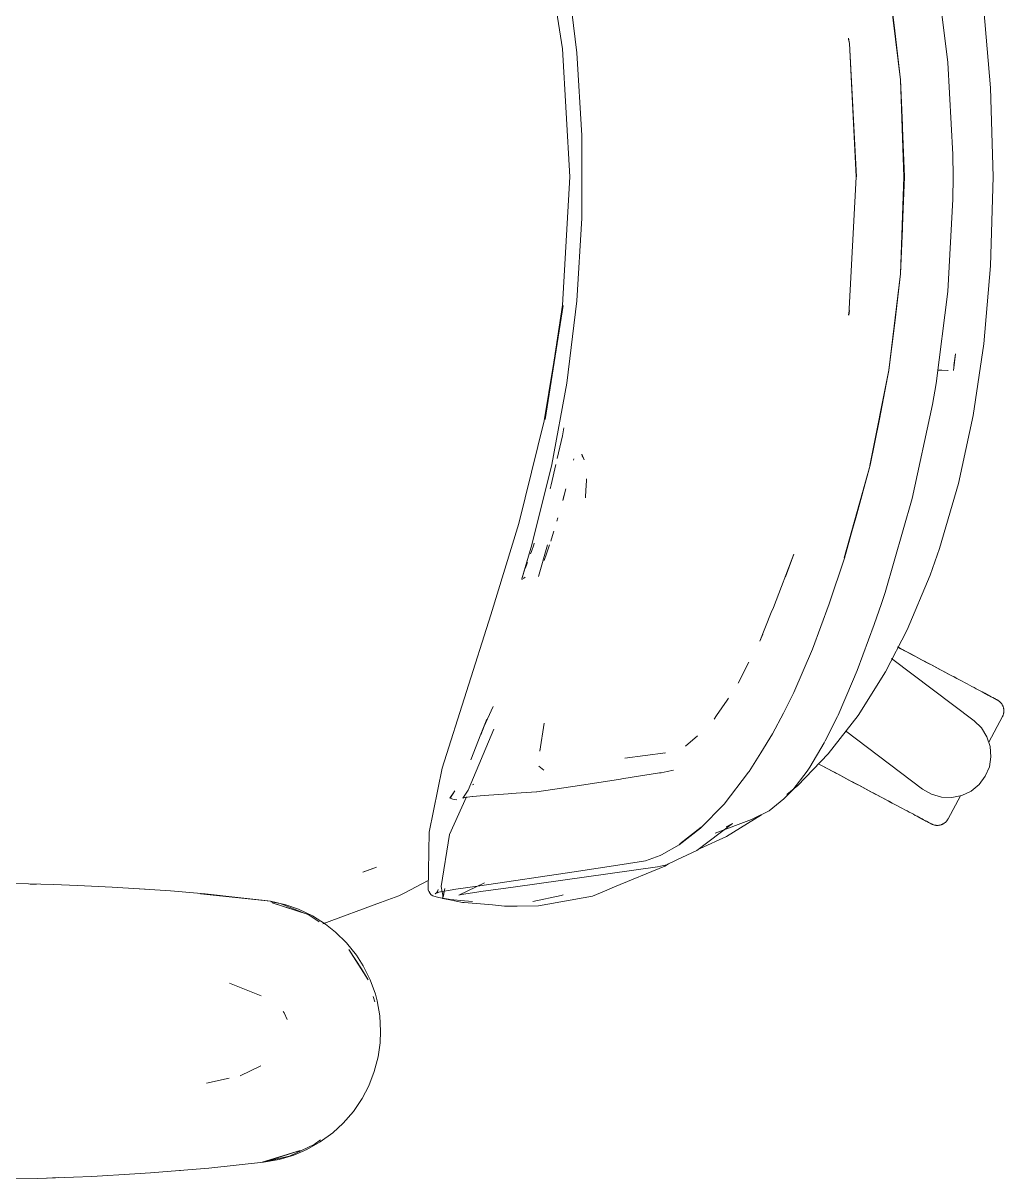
# Model space of a CAD drawing. Header units: millimetres. Extents: x 155927 to 295199, y -4084 to 97293.
# Drawn here: x 176547.4 to 176868.9, y 10098.8 to 10477.5 of the extents above; entities that cross this region are included whole.
import ezdxf

# ---------------------------------------------------------------- set-up
doc = ezdxf.new("R2010")
doc.units = ezdxf.units.MM
doc.header["$MEASUREMENT"] = 0
doc.layers.add('G-IMPT', color=8, linetype='CONTINUOUS', lineweight=9)
doc.layers.add('I-FURN', color=8, linetype='CONTINUOUS', lineweight=9)

msp = doc.modelspace()

# ---------------------------------------------------------------- linework, layer by layer
at = {"layer": 'G-IMPT'}
for p, q in [((176718.21, 10507.04), (176724.2, 10469.12)), ((176725.6, 10494.69), (176728.9, 10467.77)), ((176850.52, 10464.65), (176846.7, 10494.82)), ((176834.99, 10458.95), (176831.16, 10490.55)), ((176834.95, 10458.91), (176831.17, 10490.47)), ((176831.17, 10490.47), (176833.11, 10474.99)), ((176862.25, 10481.85), (176864.51, 10456.28)), ((176834.95, 10458.91), (176833.11, 10474.99)), ((176724.2, 10469.12), (176726.56, 10427.14)), ((176817.95, 10472.41), (176817.99, 10472.17)), ((176818.23, 10470.86), (176817.96, 10472.64)), ((176818.23, 10470.86), (176817.99, 10472.17)), ((176820.55, 10427.14), (176818.23, 10470.86)), ((176820.5, 10427.14), (176818.23, 10470.86)), ((176730.55, 10440.7), (176728.9, 10467.77)), ((176852.13, 10434.45), (176850.52, 10464.65)), ((176835.63, 10444.02), (176834.95, 10458.91)), ((176834.95, 10458.91), (176836.09, 10427.14)), ((176834.99, 10458.95), (176836.32, 10427.14)), ((176864.51, 10456.28), (176865.36, 10427.14)), ((176835.63, 10444.02), (176836.09, 10427.14)), ((176730.55, 10440.7), (176730.55, 10413.58)), ((176852.13, 10434.45), (176852.23, 10427.14)), ((176724.2, 10385.15), (176726.56, 10427.14)), ((176820.5, 10427.14), (176818, 10381.8)), ((176834.95, 10395.36), (176836.09, 10427.14)), ((176836.32, 10427.14), (176834.99, 10395.32)), ((176835.63, 10410.25), (176836.09, 10427.14)), ((176852.13, 10419.82), (176852.23, 10427.14)), ((176865.36, 10427.14), (176864.51, 10397.99)), ((176852.13, 10419.82), (176850.52, 10389.62)), ((176730.55, 10413.58), (176728.9, 10386.51)), ((176834.95, 10395.36), (176835.63, 10410.25)), ((176864.51, 10397.99), (176862.25, 10372.42)), ((176834.99, 10395.32), (176831.16, 10363.73)), ((176834.95, 10395.36), (176831.17, 10363.81)), ((176833.11, 10379.28), (176834.95, 10395.36)), ((176850.52, 10389.62), (176846.7, 10359.45)), ((176725.6, 10359.59), (176728.9, 10386.51)), ((176718.21, 10347.23), (176724.46, 10384.98)), ((176724.2, 10385.15), (176718.47, 10347.61)), ((176724.46, 10384.98), (176718.47, 10347.61)), ((176817.95, 10381.86), (176817.99, 10382.1)), ((176818.23, 10383.41), (176817.99, 10382.1)), ((176818, 10381.8), (176818.23, 10383.41)), ((176833.11, 10379.28), (176831.17, 10363.81)), ((176862.25, 10372.42), (176858.76, 10349)), ((176852.35, 10363.72), (176853, 10369.14)), ((176852.43, 10365.37), (176853, 10369.14)), ((176831.17, 10363.81), (176824.95, 10332.56)), ((176824.95, 10332.56), (176831.16, 10363.73)), ((176831.17, 10363.81), (176828.07, 10347.7)), ((176847.25, 10363.81), (176848.5, 10363.76)), ((176850.59, 10363.69), (176848.5, 10363.76)), ((176850.59, 10363.69), (176850.48, 10363.69)), ((176720.67, 10332.92), (176725.6, 10359.59)), ((176846.7, 10359.45), (176845.52, 10352.53)), ((176845.52, 10352.53), (176838.85, 10321.74)), ((176853.95, 10326.64), (176858.76, 10349)), ((176709.89, 10313.55), (176718.21, 10347.23)), ((176724.62, 10344.96), (176724.15, 10342.33)), ((176824.99, 10332.68), (176828.07, 10347.7)), ((176724.15, 10342.33), (176722.44, 10334.91)), ((176720.67, 10332.92), (176714.12, 10306.6)), ((176721.99, 10332.93), (176720.44, 10326.18)), ((176727.89, 10334.72), (176727.75, 10334.31)), ((176730.56, 10336.32), (176731.24, 10334.37)), ((176730.56, 10336.32), (176730.77, 10335.28)), ((176824.99, 10332.68), (176816.57, 10302.27)), ((176824.99, 10332.68), (176816.61, 10302.18)), ((176820.34, 10315.43), (176824.99, 10332.68)), ((176720.44, 10326.18), (176720.1, 10324.9)), ((176731.99, 10326.16), (176731.71, 10322.45)), ((176731.99, 10326.16), (176732.09, 10327.53)), ((176732.09, 10328.23), (176732.09, 10327.53)), ((176847.77, 10305.4), (176853.95, 10326.64)), ((176724.29, 10321.1), (176725.29, 10324.96)), ((176724.29, 10321.1), (176724.68, 10322.63)), ((176731.71, 10322.45), (176731.68, 10321.97)), ((176829.91, 10290.91), (176838.85, 10321.74)), ((176722.38, 10314.31), (176722.71, 10315.43)), ((176820.34, 10315.43), (176816.57, 10302.27)), ((176709.89, 10313.55), (176700.71, 10283.58)), ((176720.6, 10308.52), (176721.39, 10311.02)), ((176714.12, 10306.6), (176710.85, 10295.38)), ((176714.12, 10306.6), (176711.01, 10295.78)), ((176714.12, 10306.6), (176711.06, 10296.07)), ((176714.75, 10306.6), (176714.02, 10304.38)), ((176714.75, 10306.6), (176714.9, 10307.06)), ((176719.32, 10306.61), (176716.28, 10296.18)), ((176719.21, 10304.3), (176719.98, 10306.61)), ((176720.36, 10307.74), (176720.6, 10308.52)), ((176713.73, 10303.57), (176714.02, 10304.38)), ((176718.19, 10301.42), (176718.95, 10303.58)), ((176719.21, 10304.3), (176718.95, 10303.58)), ((176800.01, 10303.52), (176793.3, 10286.07)), ((176800.01, 10303.52), (176797.29, 10296.09)), ((176844.7, 10296.66), (176847.77, 10305.4)), ((176712.4, 10299.85), (176712, 10298.78)), ((176712.74, 10300.82), (176712.4, 10299.85)), ((176811.6, 10287.26), (176816.61, 10302.18)), ((176710.85, 10295.38), (176710.99, 10295.14)), ((176711.06, 10296.07), (176711.01, 10295.78)), ((176711.94, 10295.92), (176711.33, 10295.53)), ((176711.94, 10295.92), (176711.73, 10295.77)), ((176844.7, 10296.66), (176837.18, 10278.69)), ((176811.6, 10287.26), (176806.14, 10272.38)), ((176826.37, 10280.49), (176828.71, 10287.31)), ((176829.91, 10290.91), (176828.71, 10287.31)), ((176700.71, 10283.58), (176684.72, 10233.33)), ((176792.64, 10284.34), (176788.91, 10275.02)), ((176793.3, 10286.07), (176792.64, 10284.34)), ((176826.37, 10280.49), (176820.77, 10265.41)), ((176788.91, 10275.02), (176789.91, 10277.26)), ((176837.18, 10278.69), (176830.09, 10264.91)), ((176806.14, 10272.38), (176799.97, 10258.16)), ((176781.74, 10261.18), (176785.28, 10268.15)), ((176819.29, 10261.73), (176820.77, 10265.41)), ((176830.09, 10264.91), (176821.12, 10250.62)), ((176814.52, 10250.77), (176819.29, 10261.73)), ((176796.58, 10251.43), (176799.97, 10258.16)), ((176698.42, 10246.9), (176701.47, 10253.61)), ((176774.71, 10250.58), (176778.21, 10255.71)), ((176778.21, 10255.71), (176778.6, 10256.29)), ((176697.39, 10244.31), (176699.42, 10249.43)), ((176699.42, 10249.42), (176697.39, 10244.31)), ((176697.4, 10244.52), (176699.42, 10249.42)), ((176774.71, 10250.58), (176773.96, 10249.47)), ((176796.58, 10251.43), (176793.01, 10244.64)), ((176810.3, 10242.32), (176814.3, 10250.33)), ((176821.12, 10250.62), (176811.31, 10238.02)), ((176814.52, 10250.77), (176814.3, 10250.33)), ((176693.26, 10226.18), (176701.7, 10246.16)), ((176716.75, 10238.99), (176718.15, 10248.15)), ((176697.4, 10244.52), (176694.15, 10236.05)), ((176768.44, 10243.94), (176764.53, 10240.6)), ((176789.24, 10238.41), (176793.01, 10244.64)), ((176810.3, 10242.32), (176809.99, 10241.72)), ((176716.75, 10238.99), (176716.8, 10239.34)), ((176744.59, 10236.66), (176757.94, 10238.44)), ((176757.94, 10238.44), (176757.47, 10238.3)), ((176789.24, 10238.41), (176785.36, 10232.31)), ((176801.35, 10227.72), (176811.31, 10238.02)), ((176809.99, 10241.72), (176805.26, 10233.72)), ((176680.53, 10212.38), (176684.72, 10233.33)), ((176716.4, 10234.04), (176718.04, 10232.76)), ((176744.29, 10229.98), (176756.01, 10231.79)), ((176756.01, 10231.79), (176756.48, 10231.86)), ((176758.46, 10232.28), (176756.48, 10231.86)), ((176760.63, 10232.74), (176758.46, 10232.28)), ((176777.17, 10221.62), (176785.19, 10232.06)), ((176785.36, 10232.31), (176785.19, 10232.06)), ((176799.68, 10226.3), (176804.4, 10232.43)), ((176804.4, 10232.43), (176805.26, 10233.72)), ((176694.71, 10227.9), (176695.15, 10228.17)), ((176729.81, 10227.69), (176715.74, 10225.66)), ((176729.81, 10227.69), (176743.17, 10229.81)), ((176743.17, 10229.81), (176743.68, 10229.89)), ((176744.29, 10229.98), (176743.68, 10229.89)), ((176801.35, 10227.72), (176797.68, 10224.72)), ((176687.16, 10211.68), (176692.77, 10224.03)), ((176687.3, 10223.51), (176688.89, 10225.97)), ((176687.3, 10223.51), (176687.36, 10223.49)), ((176688.89, 10225.97), (176687.36, 10223.49)), ((176687.36, 10223.49), (176688.85, 10225.96)), ((176688.23, 10223.21), (176687.36, 10223.49)), ((176689.59, 10223.04), (176688.23, 10223.21)), ((176691.5, 10223.51), (176693.26, 10226.18)), ((176692.22, 10223.8), (176691.5, 10223.51)), ((176692.22, 10223.8), (176692.24, 10223.8)), ((176694.62, 10224.1), (176692.24, 10223.8)), ((176694.62, 10224.1), (176694.7, 10224.1)), ((176698.57, 10224.4), (176694.7, 10224.1)), ((176706.43, 10224.96), (176698.57, 10224.4)), ((176707.42, 10225.03), (176706.43, 10224.96)), ((176715.66, 10225.65), (176707.42, 10225.03)), ((176715.66, 10225.65), (176715.74, 10225.66)), ((176791.92, 10219.42), (176796.79, 10223.28)), ((176796.79, 10223.28), (176799.68, 10226.3)), ((176777.17, 10221.62), (176769.43, 10213.72)), ((176791.92, 10219.42), (176790.79, 10218.8)), ((176779.87, 10215.28), (176768.17, 10206.34)), ((176774.22, 10212.05), (176786.12, 10216.56)), ((176779.87, 10215.28), (176777.84, 10214.12)), ((176777.98, 10210.99), (176789.43, 10218.11)), ((176788.35, 10217.63), (176786.12, 10216.56)), ((176790.79, 10218.8), (176788.35, 10217.63)), ((176680.53, 10212.38), (176680.14, 10193.39)), ((176687.16, 10211.68), (176684.44, 10194.63)), ((176762.47, 10208.3), (176769.43, 10213.72)), ((176769.64, 10214.03), (176762.69, 10208.63)), ((176769.64, 10214.03), (176766.07, 10211.22)), ((176762.47, 10208.3), (176756.63, 10205.01)), ((176762.69, 10208.63), (176766.07, 10211.22)), ((176769.35, 10207.01), (176777.98, 10210.99)), ((176751.42, 10203.05), (176756.21, 10204.8)), ((176756.63, 10205.01), (176756.21, 10204.8)), ((176761.65, 10203.3), (176768.17, 10206.34)), ((176663.27, 10200.92), (176658.8, 10199.29)), ((176658.8, 10199.29), (176662.68, 10200.66)), ((176663.27, 10200.92), (176662.68, 10200.66)), ((176708.07, 10194.41), (176755.29, 10201.09)), ((176727.98, 10199.35), (176743.75, 10201.75)), ((176757.72, 10201.25), (176741.27, 10194.45)), ((176751.42, 10203.05), (176743.75, 10201.75)), ((176755.29, 10201.09), (176758.28, 10201.73)), ((176758.89, 10202.02), (176757.72, 10201.25)), ((176761.65, 10203.3), (176758.28, 10201.73)), ((176680.21, 10196.58), (176672.3, 10192.44)), ((176697.11, 10194.8), (176727.98, 10199.35)), ((176545.04, 10195.54), (176557.35, 10195.25)), ((176551.82, 10195.41), (176549.74, 10195.41)), ((176565.23, 10194.95), (176557.35, 10195.25)), ((176565.23, 10194.95), (176576.54, 10194.41)), ((176585.41, 10193.85), (176576.54, 10194.41)), ((176585.41, 10193.85), (176595.69, 10193.12)), ((176587.45, 10193.72), (176585.55, 10193.81)), ((176587.45, 10193.72), (176588.87, 10193.58)), ((176607.09, 10192.14), (176595.69, 10193.12)), ((176680.14, 10193.39), (176680.75, 10192.36)), ((176680.62, 10192.98), (176680.75, 10192.36)), ((176680.62, 10192.98), (176680.73, 10192.43)), ((176683.61, 10192.75), (176682.51, 10192.19)), ((176683.01, 10192.58), (176682.51, 10192.19)), ((176682.99, 10192.58), (176689.26, 10193.69)), ((176683.61, 10192.75), (176682.99, 10192.58)), ((176683.01, 10192.58), (176683.33, 10193.12)), ((176683.41, 10193.62), (176683.33, 10193.12)), ((176685.13, 10191.05), (176684.44, 10194.63)), ((176685.62, 10193.92), (176684.89, 10190.64)), ((176685.62, 10193.92), (176685.13, 10191.05)), ((176689.26, 10193.69), (176697.11, 10194.8)), ((176690.23, 10191.78), (176698.63, 10195.77)), ((176696.11, 10192.76), (176691.09, 10191.92)), ((176696.11, 10192.76), (176697.41, 10192.97)), ((176708.07, 10194.41), (176697.41, 10192.97)), ((176734.05, 10191.46), (176737.91, 10193.06)), ((176741.27, 10194.45), (176737.91, 10193.06)), ((176628.53, 10189.79), (176605.57, 10192.24)), ((176605.57, 10192.24), (176625.71, 10190.12)), ((176628.53, 10189.79), (176607.09, 10192.14)), ((176628.53, 10189.79), (176625.71, 10190.12)), ((176628.53, 10189.79), (176633.49, 10188.63)), ((176628.6, 10189.57), (176631.66, 10188.99)), ((176640.88, 10185.39), (176629.03, 10189.2)), ((176638.17, 10186.29), (176629.03, 10189.2)), ((176631.66, 10188.99), (176639.84, 10185.79)), ((176645.63, 10182.38), (176664.57, 10189.33)), ((176664.57, 10189.33), (176670.54, 10191.52)), ((176672.3, 10192.44), (176670.54, 10191.52)), ((176680.75, 10192.36), (176680.73, 10192.43)), ((176681.12, 10191.86), (176680.75, 10192.36)), ((176681.66, 10191.54), (176681.12, 10191.86)), ((176681.66, 10191.54), (176683.52, 10190.99)), ((176686.8, 10190.46), (176683.52, 10190.99)), ((176687.21, 10190.2), (176684.89, 10190.64)), ((176686.8, 10190.46), (176687.42, 10190.38)), ((176691.46, 10189.39), (176687.21, 10190.2)), ((176687.42, 10190.38), (176692.1, 10189.86)), ((176690.23, 10191.78), (176691.09, 10191.92)), ((176691.93, 10189.34), (176691.46, 10189.39)), ((176691.93, 10189.34), (176701.26, 10188.54)), ((176692.1, 10189.86), (176694.69, 10189.65)), ((176714.49, 10189.64), (176723.79, 10191.68)), ((176716.35, 10188.23), (176734.05, 10191.46)), ((176723.79, 10191.68), (176724.37, 10191.83)), ((176637.62, 10187.18), (176633.49, 10188.63)), ((176642.2, 10184.99), (176637.62, 10187.18)), ((176640.88, 10185.39), (176638.17, 10186.29)), ((176640.17, 10185.66), (176640.88, 10185.39)), ((176640.88, 10185.39), (176644.46, 10182.96)), ((176642.2, 10184.99), (176646.53, 10182.26)), ((176701.26, 10188.54), (176705.21, 10188.2)), ((176709.38, 10188.2), (176705.21, 10188.2)), ((176716.35, 10188.23), (176709.38, 10188.2)), ((176649.84, 10179.64), (176646.53, 10182.26)), ((176653.44, 10176.09), (176649.84, 10179.64)), ((176653.44, 10176.09), (176656.63, 10172.12)), ((176660.49, 10163.96), (176654.17, 10173.91)), ((176658.33, 10167.64), (176654.17, 10173.91)), ((176658.9, 10168.57), (176656.63, 10172.12)), ((176660.49, 10163.96), (176658.33, 10167.64)), ((176661.14, 10164.06), (176658.9, 10168.57)), ((176615.01, 10162.89), (176625.43, 10158.74)), ((176661.14, 10164.06), (176662.85, 10159.29)), ((176662.15, 10158.51), (176662.67, 10156.82)), ((176663.41, 10157.16), (176662.85, 10159.29)), ((176664.29, 10152.21), (176663.41, 10157.16)), ((176632.96, 10153.22), (176632.66, 10153.67)), ((176633.97, 10150.99), (176632.96, 10153.22)), ((176664.59, 10147.17), (176664.29, 10152.21)), ((176664.59, 10147.17), (176664.42, 10143.32)), ((176663.77, 10138.81), (176664.42, 10143.32)), ((176625.34, 10135.79), (176618.56, 10132.52)), ((176663.77, 10138.81), (176662.51, 10133.94)), ((176660.67, 10129.23), (176662.51, 10133.94)), ((176607.51, 10130.19), (176614.94, 10131.76)), ((176658.48, 10125.07), (176660.67, 10129.23)), ((176658.48, 10125.07), (176655.65, 10120.9)), ((176655.65, 10120.9), (176652.33, 10117.06)), ((176648.89, 10113.9), (176652.33, 10117.06)), ((176648.89, 10113.9), (176644.81, 10110.9)), ((176634.68, 10106.26), (176642.74, 10110)), ((176640.37, 10108.39), (176644.81, 10110.9)), ((176644.85, 10111.59), (176642.74, 10110)), ((176625.71, 10104.22), (176638.17, 10108.05)), ((176634.68, 10106.26), (176626.28, 10104.35)), ((176638.17, 10108.05), (176629.03, 10105.13)), ((176636.13, 10106.58), (176631.27, 10105.11)), ((176640.37, 10108.39), (176636.13, 10106.58)), ((176589.11, 10100.72), (176604.17, 10101.97)), ((176604.17, 10101.97), (176608.3, 10102.31)), ((176608.3, 10102.31), (176626.22, 10104.22)), ((176625.71, 10104.22), (176629.03, 10105.13)), ((176626.22, 10104.22), (176631.27, 10105.11)), ((176543.68, 10098.77), (176552.1, 10098.94)), ((176563.86, 10099.33), (176552.1, 10098.94)), ((176557.04, 10099.08), (176555.54, 10099.06)), ((176558.97, 10099.19), (176557.04, 10099.08)), ((176563.86, 10099.33), (176569.88, 10099.58)), ((176584.02, 10100.39), (176569.88, 10099.58)), ((176589.11, 10100.72), (176584.02, 10100.39)), ((176597.29, 10101.37), (176598.97, 10101.54))]:
    msp.add_line(p, q, dxfattribs=at)
at = {"layer": 'I-FURN'}
for p, q in [((176834.91, 10272.63), (176833.95, 10273.14)), ((176834.39, 10272.9), (176835.36, 10272.39)), ((176835.88, 10272.11), (176834.91, 10272.63)), ((176835.36, 10272.39), (176836.34, 10271.87)), ((176836.87, 10271.59), (176835.88, 10272.11)), ((176832.02, 10269.28), (176859.08, 10248.89)), ((176836.34, 10271.87), (176837.32, 10271.34)), ((176837.86, 10271.06), (176836.87, 10271.59)), ((176837.32, 10271.34), (176838.32, 10270.81)), ((176838.86, 10270.53), (176837.86, 10271.06)), ((176838.32, 10270.81), (176839.32, 10270.28)), ((176839.86, 10270), (176838.86, 10270.53)), ((176839.32, 10270.28), (176840.32, 10269.75)), ((176840.86, 10269.46), (176839.86, 10270)), ((176840.32, 10269.75), (176841.32, 10269.22)), ((176841.87, 10268.93), (176840.86, 10269.46)), ((176841.32, 10269.22), (176842.33, 10268.68)), ((176842.87, 10268.39), (176841.87, 10268.93)), ((176842.33, 10268.68), (176843.33, 10268.15)), ((176843.87, 10267.86), (176842.87, 10268.39)), ((176843.33, 10268.15), (176844.33, 10267.61)), ((176844.87, 10267.33), (176843.87, 10267.86)), ((176844.33, 10267.61), (176845.33, 10267.08)), ((176845.87, 10266.8), (176844.87, 10267.33)), ((176845.33, 10267.08), (176846.32, 10266.56)), ((176846.85, 10266.27), (176845.87, 10266.8)), ((176846.32, 10266.56), (176847.31, 10266.03)), ((176847.83, 10265.75), (176846.85, 10266.27)), ((176847.31, 10266.03), (176848.28, 10265.52)), ((176848.8, 10265.24), (176847.83, 10265.75)), ((176848.28, 10265.52), (176849.24, 10265)), ((176849.76, 10264.73), (176848.8, 10265.24)), ((176849.24, 10265), (176850.2, 10264.5)), ((176850.7, 10264.23), (176849.76, 10264.73)), ((176850.2, 10264.5), (176851.13, 10264)), ((176851.63, 10263.73), (176850.7, 10264.23)), ((176851.13, 10264), (176852.06, 10263.51)), ((176852.55, 10263.25), (176851.63, 10263.73)), ((176852.06, 10263.51), (176852.96, 10263.03)), ((176853.44, 10262.77), (176852.55, 10263.25)), ((176854.32, 10262.31), (176853.44, 10262.77)), ((176855.18, 10261.85), (176854.32, 10262.31)), ((176856.01, 10261.41), (176855.18, 10261.85)), ((176856.82, 10260.97), (176856.01, 10261.41)), ((176857.61, 10260.56), (176856.82, 10260.97)), ((176858.37, 10260.15), (176857.61, 10260.56)), ((176859.11, 10259.76), (176858.37, 10260.15)), ((176859.82, 10259.38), (176859.11, 10259.76)), ((176860.49, 10259.02), (176859.82, 10259.38)), ((176861.14, 10258.68), (176860.49, 10259.02)), ((176861.76, 10258.35), (176861.14, 10258.68)), ((176862.34, 10258.04), (176861.76, 10258.35)), ((176862.03, 10258.21), (176862.6, 10257.9)), ((176862.89, 10257.75), (176862.34, 10258.04)), ((176862.6, 10257.9), (176863.13, 10257.62)), ((176863.41, 10257.47), (176862.89, 10257.75)), ((176863.13, 10257.62), (176863.64, 10257.35)), ((176863.89, 10257.22), (176863.41, 10257.47)), ((176863.64, 10257.35), (176864.1, 10257.1)), ((176864.34, 10256.98), (176863.89, 10257.22)), ((176864.1, 10257.1), (176864.53, 10256.88)), ((176864.75, 10256.76), (176864.34, 10256.98)), ((176864.53, 10256.88), (176864.92, 10256.67)), ((176865.12, 10256.56), (176864.75, 10256.76)), ((176864.92, 10256.67), (176865.28, 10256.48)), ((176865.46, 10256.38), (176865.12, 10256.56)), ((176865.28, 10256.48), (176865.6, 10256.31)), ((176865.75, 10256.23), (176865.46, 10256.38)), ((176865.6, 10256.31), (176865.88, 10256.16)), ((176866.01, 10256.09), (176865.75, 10256.23)), ((176865.88, 10256.16), (176866.12, 10256.03)), ((176866.23, 10255.97), (176866.01, 10256.09)), ((176866.12, 10256.03), (176866.32, 10255.93)), ((176866.41, 10255.88), (176866.23, 10255.97)), ((176866.32, 10255.93), (176866.48, 10255.84)), ((176866.55, 10255.8), (176866.41, 10255.88)), ((176866.48, 10255.84), (176866.6, 10255.77)), ((176866.65, 10255.75), (176866.55, 10255.8)), ((176866.6, 10255.77), (176866.68, 10255.73)), ((176866.71, 10255.72), (176866.65, 10255.75)), ((176866.68, 10255.73), (176866.73, 10255.71)), ((176866.73, 10255.71), (176866.71, 10255.72)), ((176866.73, 10255.71), (176866.87, 10255.63)), ((176866.73, 10255.71), (176866.73, 10255.71)), ((176866.87, 10255.63), (176867.01, 10255.54)), ((176867.01, 10255.54), (176867.14, 10255.45)), ((176867.14, 10255.45), (176867.27, 10255.36)), ((176867.27, 10255.36), (176867.4, 10255.26)), ((176867.4, 10255.26), (176867.52, 10255.15)), ((176867.52, 10255.15), (176867.64, 10255.04)), ((176867.64, 10255.04), (176867.76, 10254.93)), ((176867.76, 10254.93), (176867.86, 10254.81)), ((176867.86, 10254.81), (176867.97, 10254.69)), ((176867.97, 10254.69), (176868.07, 10254.56)), ((176868.07, 10254.56), (176868.16, 10254.43)), ((176868.16, 10254.43), (176868.25, 10254.3)), ((176868.25, 10254.3), (176868.33, 10254.16)), ((176868.33, 10254.16), (176868.41, 10254.02)), ((176868.41, 10254.02), (176868.48, 10253.87)), ((176868.48, 10253.87), (176868.55, 10253.72)), ((176868.55, 10253.72), (176868.61, 10253.57)), ((176868.61, 10253.57), (176868.66, 10253.42)), ((176868.66, 10253.42), (176868.71, 10253.27)), ((176868.71, 10253.27), (176868.75, 10253.11)), ((176863.93, 10241.85), (176868.4, 10250.26)), ((176868.42, 10250.29), (176868.4, 10250.26)), ((176868.49, 10250.44), (176868.42, 10250.29)), ((176868.56, 10250.59), (176868.49, 10250.44)), ((176868.61, 10250.74), (176868.56, 10250.59)), ((176868.67, 10250.89), (176868.61, 10250.74)), ((176868.72, 10251.04), (176868.67, 10250.89)), ((176868.76, 10251.2), (176868.72, 10251.04)), ((176868.75, 10253.11), (176868.79, 10252.96)), ((176868.79, 10251.35), (176868.76, 10251.2)), ((176868.79, 10252.96), (176868.82, 10252.8)), ((176868.82, 10251.51), (176868.79, 10251.35)), ((176868.82, 10252.8), (176868.84, 10252.64)), ((176868.84, 10251.67), (176868.82, 10251.51)), ((176868.84, 10252.64), (176868.86, 10252.48)), ((176868.86, 10251.83), (176868.84, 10251.67)), ((176868.86, 10252.48), (176868.87, 10252.32)), ((176868.87, 10251.99), (176868.86, 10251.83)), ((176868.87, 10252.32), (176868.87, 10252.16)), ((176868.87, 10252.16), (176868.87, 10251.99)), ((176842.24, 10226.54), (176816.93, 10245.61)), ((176859.08, 10248.89), (176861.51, 10246.55)), ((176861.51, 10246.55), (176863.31, 10243.69)), ((176863.31, 10243.69), (176864.38, 10240.49)), ((176864.38, 10240.49), (176864.64, 10237.13)), ((176808.15, 10234.76), (176809.05, 10234.28)), ((176809.54, 10234.02), (176808.63, 10234.5)), ((176809.05, 10234.28), (176809.96, 10233.79)), ((176864.64, 10237.13), (176864.1, 10233.8)), ((176810.46, 10233.53), (176809.54, 10234.02)), ((176809.96, 10233.79), (176810.89, 10233.3)), ((176811.4, 10233.03), (176810.46, 10233.53)), ((176810.89, 10233.3), (176811.83, 10232.8)), ((176812.35, 10232.52), (176811.4, 10233.03)), ((176811.83, 10232.8), (176812.79, 10232.29)), ((176813.31, 10232.01), (176812.35, 10232.52)), ((176812.79, 10232.29), (176813.76, 10231.77)), ((176814.29, 10231.49), (176813.31, 10232.01)), ((176813.76, 10231.77), (176814.74, 10231.25)), ((176815.27, 10230.97), (176814.29, 10231.49)), ((176814.74, 10231.25), (176815.73, 10230.73)), ((176816.26, 10230.44), (176815.27, 10230.97)), ((176815.73, 10230.73), (176816.72, 10230.2)), ((176817.26, 10229.91), (176816.26, 10230.44)), ((176862.77, 10230.7), (176860.74, 10228)), ((176864.1, 10233.8), (176862.77, 10230.7)), ((176816.72, 10230.2), (176817.72, 10229.67)), ((176818.26, 10229.38), (176817.26, 10229.91)), ((176817.72, 10229.67), (176818.72, 10229.13)), ((176819.27, 10228.85), (176818.26, 10229.38)), ((176818.72, 10229.13), (176819.73, 10228.6)), ((176820.27, 10228.31), (176819.27, 10228.85)), ((176819.73, 10228.6), (176820.73, 10228.07)), ((176821.28, 10227.78), (176820.27, 10228.31)), ((176820.73, 10228.07), (176821.74, 10227.53)), ((176822.28, 10227.24), (176821.28, 10227.78)), ((176821.74, 10227.53), (176822.74, 10227)), ((176823.28, 10226.71), (176822.28, 10227.24)), ((176822.74, 10227), (176823.74, 10226.47)), ((176824.27, 10226.18), (176823.28, 10226.71)), ((176860.74, 10228), (176858.13, 10225.87)), ((176823.74, 10226.47), (176824.73, 10225.94)), ((176825.26, 10225.66), (176824.27, 10226.18)), ((176824.73, 10225.94), (176825.71, 10225.42)), ((176826.24, 10225.14), (176825.26, 10225.66)), ((176825.71, 10225.42), (176826.68, 10224.9)), ((176827.21, 10224.62), (176826.24, 10225.14)), ((176826.68, 10224.9), (176827.65, 10224.39)), ((176828.16, 10224.11), (176827.21, 10224.62)), ((176827.65, 10224.39), (176828.6, 10223.88)), ((176829.11, 10223.61), (176828.16, 10224.11)), ((176828.6, 10223.88), (176829.54, 10223.38)), ((176830.04, 10223.12), (176829.11, 10223.61)), ((176829.54, 10223.38), (176830.46, 10222.89)), ((176830.95, 10222.63), (176830.04, 10223.12)), ((176830.46, 10222.89), (176831.37, 10222.41)), ((176845.16, 10224.84), (176842.24, 10226.54)), ((176848.4, 10223.9), (176845.16, 10224.84)), ((176851.77, 10223.76), (176848.4, 10223.9)), ((176850.59, 10216.76), (176854.62, 10224.34)), ((176855.08, 10224.43), (176851.77, 10223.76)), ((176858.13, 10225.87), (176855.08, 10224.43)), ((176831.85, 10222.16), (176830.95, 10222.63)), ((176831.37, 10222.41), (176832.25, 10221.94)), ((176832.72, 10221.69), (176831.85, 10222.16)), ((176832.25, 10221.94), (176833.12, 10221.48)), ((176833.58, 10221.23), (176832.72, 10221.69)), ((176833.12, 10221.48), (176833.97, 10221.03)), ((176834.42, 10220.79), (176833.58, 10221.23)), ((176833.97, 10221.03), (176834.79, 10220.59)), ((176834.79, 10220.59), (176835.59, 10220.16)), ((176835.59, 10220.16), (176836.37, 10219.75)), ((176836.37, 10219.75), (176837.12, 10219.35)), ((176837.12, 10219.35), (176837.84, 10218.97)), ((176837.84, 10218.97), (176838.54, 10218.6)), ((176838.54, 10218.6), (176839.2, 10218.25)), ((176839.2, 10218.25), (176839.83, 10217.91)), ((176839.83, 10217.91), (176840.43, 10217.59)), ((176840.75, 10217.42), (176840.16, 10217.74)), ((176840.43, 10217.59), (176841, 10217.29)), ((176841.3, 10217.13), (176840.75, 10217.42)), ((176841, 10217.29), (176841.54, 10217)), ((176841.81, 10216.86), (176841.3, 10217.13)), ((176841.54, 10217), (176842.04, 10216.74)), ((176842.3, 10216.6), (176841.81, 10216.86)), ((176842.04, 10216.74), (176842.51, 10216.49)), ((176842.74, 10216.36), (176842.3, 10216.6)), ((176842.51, 10216.49), (176842.94, 10216.26)), ((176843.15, 10216.15), (176842.74, 10216.36)), ((176842.94, 10216.26), (176843.33, 10216.05)), ((176843.53, 10215.95), (176843.15, 10216.15)), ((176843.33, 10216.05), (176843.68, 10215.86)), ((176843.86, 10215.77), (176843.53, 10215.95)), ((176843.68, 10215.86), (176844, 10215.69)), ((176844.16, 10215.61), (176843.86, 10215.77)), ((176844, 10215.69), (176844.28, 10215.54)), ((176844.42, 10215.47), (176844.16, 10215.61)), ((176844.28, 10215.54), (176844.52, 10215.42)), ((176844.64, 10215.36), (176844.42, 10215.47)), ((176844.52, 10215.42), (176844.72, 10215.31)), ((176844.82, 10215.26), (176844.64, 10215.36)), ((176844.72, 10215.31), (176844.88, 10215.22)), ((176849.31, 10215.33), (176849.18, 10215.24)), ((176849.44, 10215.42), (176849.31, 10215.33)), ((176849.57, 10215.52), (176849.44, 10215.42)), ((176849.69, 10215.62), (176849.57, 10215.52)), ((176849.81, 10215.73), (176849.69, 10215.62)), ((176849.93, 10215.85), (176849.81, 10215.73)), ((176850.04, 10215.96), (176849.93, 10215.85)), ((176850.14, 10216.09), (176850.04, 10215.96)), ((176850.24, 10216.21), (176850.14, 10216.09)), ((176850.33, 10216.34), (176850.24, 10216.21)), ((176850.42, 10216.48), (176850.33, 10216.34)), ((176850.51, 10216.62), (176850.42, 10216.48)), ((176850.59, 10216.76), (176850.51, 10216.62)), ((176844.96, 10215.19), (176844.82, 10215.26)), ((176844.88, 10215.22), (176845.01, 10215.16)), ((176845.06, 10215.13), (176844.96, 10215.19)), ((176845.01, 10215.16), (176845.09, 10215.12)), ((176845.12, 10215.1), (176845.06, 10215.13)), ((176845.09, 10215.12), (176845.13, 10215.09)), ((176845.14, 10215.09), (176845.12, 10215.1)), ((176845.13, 10215.09), (176845.14, 10215.09)), ((176845.17, 10215.07), (176845.14, 10215.09)), ((176845.32, 10215), (176845.17, 10215.07)), ((176845.47, 10214.93), (176845.32, 10215)), ((176845.62, 10214.87), (176845.47, 10214.93)), ((176845.77, 10214.82), (176845.62, 10214.87)), ((176845.92, 10214.77), (176845.77, 10214.82)), ((176846.08, 10214.73), (176845.92, 10214.77)), ((176846.24, 10214.7), (176846.08, 10214.73)), ((176846.39, 10214.67), (176846.24, 10214.7)), ((176846.55, 10214.65), (176846.39, 10214.67)), ((176846.71, 10214.63), (176846.55, 10214.65)), ((176846.88, 10214.62), (176846.71, 10214.63)), ((176847.04, 10214.62), (176846.88, 10214.62)), ((176847.2, 10214.62), (176847.04, 10214.62)), ((176847.36, 10214.63), (176847.2, 10214.62)), ((176847.52, 10214.65), (176847.36, 10214.63)), ((176847.68, 10214.67), (176847.52, 10214.65)), ((176847.84, 10214.7), (176847.68, 10214.67)), ((176847.99, 10214.74), (176847.84, 10214.7)), ((176848.15, 10214.78), (176847.99, 10214.74)), ((176848.3, 10214.83), (176848.15, 10214.78)), ((176848.46, 10214.88), (176848.3, 10214.83)), ((176848.61, 10214.94), (176848.46, 10214.88)), ((176848.75, 10215.01), (176848.61, 10214.94)), ((176848.9, 10215.08), (176848.75, 10215.01)), ((176849.04, 10215.16), (176848.9, 10215.08)), ((176849.18, 10215.24), (176849.04, 10215.16))]:
    msp.add_line(p, q, dxfattribs=at)

doc.saveas('drawing.dxf')
